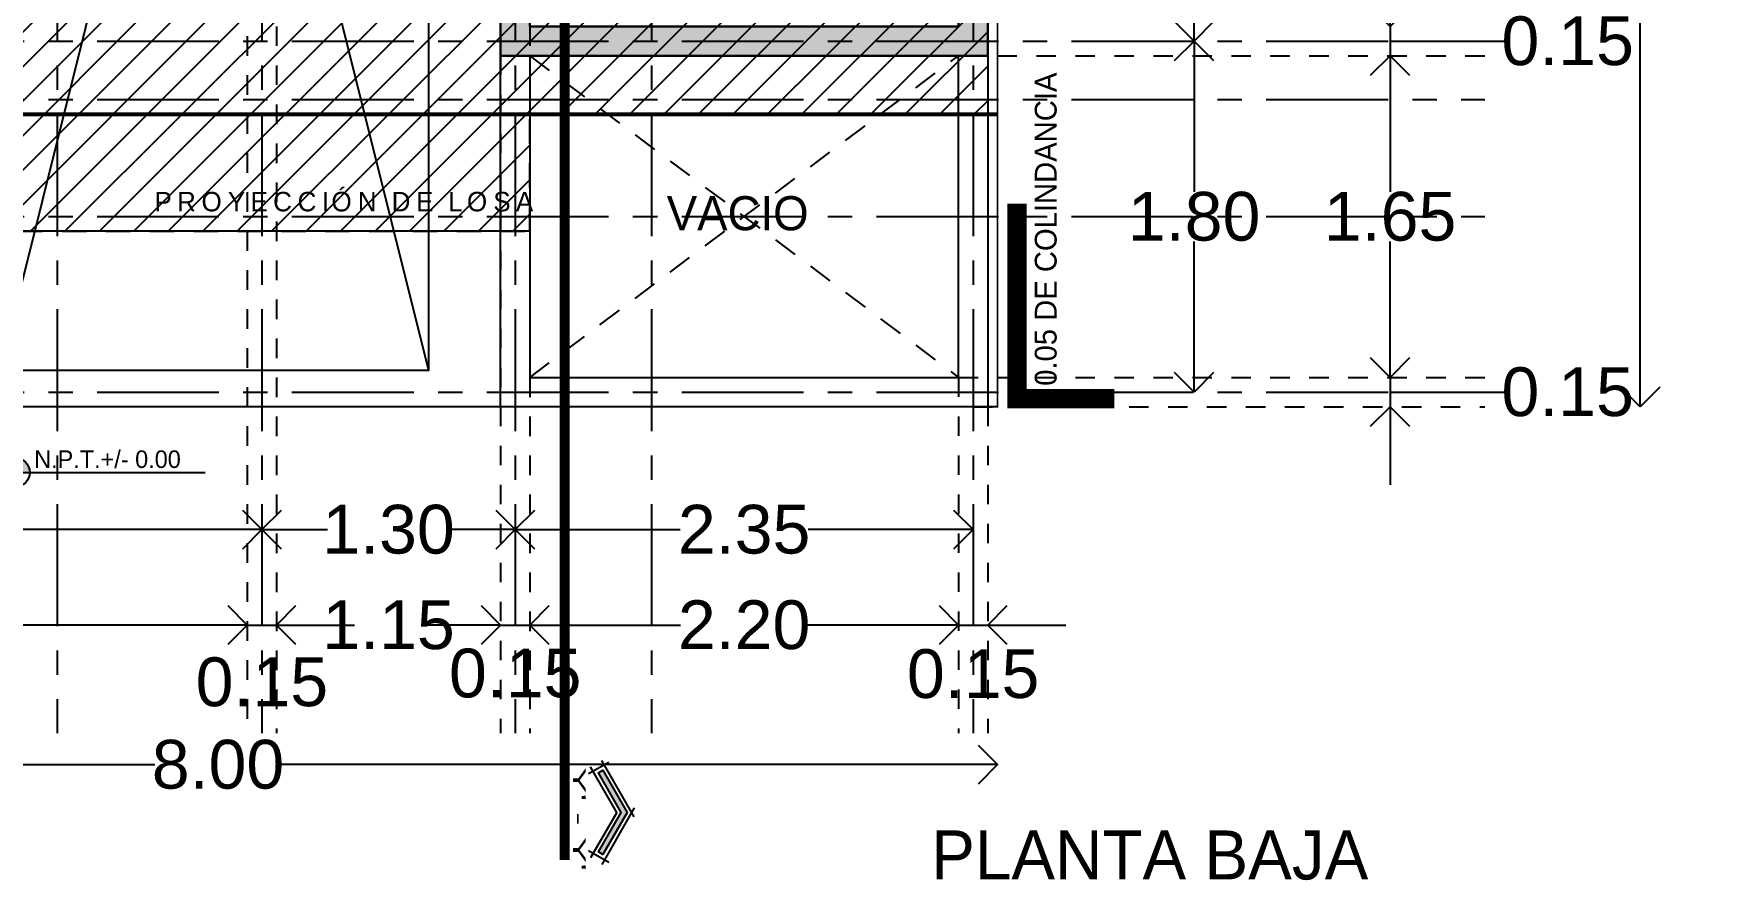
# Model space of a CAD drawing. Header units: metres. Extents: x -58 to 722, y -1100 to 345.
# Drawn here: x 57.57 to 66.24, y -496.61 to -492.27 of the extents above; entities that cross this region are included whole.
import ezdxf
from ezdxf.enums import TextEntityAlignment as Align

# ---------------------------------------------------------------- set-up
doc = ezdxf.new("R2010")
doc.units = ezdxf.units.M
doc.header["$MEASUREMENT"] = 0
for name, pattern in [('ACAD_ISO07W100', [3, 0, -3]), ('CENTER2', [1.125, 0.75, -0.125, 0.125, -0.125]), ('CENTERX2', [4, 2.5, -0.5, 0.5, -0.5]), ('HIDDEN2', [0.1875, 0.125, -0.0625])]:
    doc.linetypes.add(name, pattern=pattern)
doc.layers.get('0').update_dxf_attribs({"color": 255})
doc.layers.get('DEFPOINTS').update_dxf_attribs({"color": 250})
for name, color, linetype in [('A-INDICADORES', 149, 'Continuous'), ('A-PROYECCIONES', 191, 'HIDDEN2'), ('A-TEXTOS', 131, 'Continuous'), ('FSR_ARQ_001TERRENO', 8, 'Continuous'), ('FSR_ARQ_003RELLENODEMUROS', 251, 'Continuous'), ('FSR_ARQ_007PROYECCIONES', 200, 'HIDDEN2'), ('FSR_ARQ_010MUROBAJO', 33, 'Continuous'), ('FSR_ARQ_014TEXTOS', 142, 'Continuous'), ('FSR_ARQ_015COTAS', 125, 'Continuous'), ('FSR_ARQ_016EJES', 135, 'CENTER2'), ('FSR_ARQ_022AREAS', 110, 'Continuous'), ('FSR_ARQ_024LINEACORTE', 10, 'Continuous'), ('FSR_ARQ_025RESTRI', 140, 'Continuous'), ('FSR_ARQ_026AUTOS', 113, 'Continuous')]:
    doc.layers.add(name, color=color, linetype=linetype)
doc.layers.add('FSR_ARQ_002MURO', color=150, linetype='Continuous', lineweight=30)
doc.styles.add('Arial', font='arial.ttf')
doc.styles.add('ESPACIOS', font='GOTHIC.TTF')
doc.styles.add('style1', font='arial.ttf')
doc.dimstyles.new('PP_PACO', dxfattribs={"dimtxt": 0.18, "dimasz": 0.075, "dimexe": 0.075, "dimexo": 0, "dimgap": 0, "dimtad": 0, "dimtih": 1, "dimtoh": 1, "dimzin": 1, "dimdsep": 46, "dimtxsty": 'style1', "dimcen": 0.15, "dimse1": 1, "dimse2": 1, "dimclrd": 256, "dimclre": 256, "dimadec": 0, "dimazin": 0, "dimtfac": 1, "dimtmove": 0, "dimatfit": 3, "dimfxl": 0.075, "dimarcsym": 0})

# ---------------------------------------------------------------- blocks, each defined once
blk = doc.blocks.new('ARP-NPT')
h = blk.add_hatch(color=256)
edge = h.paths.add_edge_path()
edge.add_ellipse((0, 0), major_axis=(0.053, 0.053), ratio=1, start_angle=315, end_angle=405, ccw=False)
edge.add_line((0.075, 0), (0, 0))
edge.add_line((0, 0), (0, 0.075))
edge = h.paths.add_edge_path()
edge.add_line((-0.075, 0), (0, 0))
edge.add_line((0, 0), (0, -0.075))
edge.add_ellipse((0, 0), major_axis=(0.053, 0.053), ratio=1, start_angle=135, end_angle=225, ccw=False)
for p, q in [((0, 0.125), (0, 0)), ((-0.125, 0), (0.975, 0)), ((0, -0.125), (0, 0))]:
    blk.add_line(p, q)
blk.add_circle((0, 0), 0.075)
blk.add_point((-0.125, -0.125))
at = {"layer": 'A-TEXTOS', "style": 'ESPACIOS'}
blk.add_attdef('N.P.T.', text='', height=0.09, dxfattribs=at).set_placement((0.4741, 0.0228), align=Align.CENTER)
blk = doc.blocks.new('_Open90')
at = {"color": 0, "linetype": 'ByBlock', "lineweight": -2}
for p, q in [((-0.5, 0.5), (0, 0)), ((0, 0), (-1, 0)), ((0, 0), (-0.5, -0.5))]:
    blk.add_line(p, q, dxfattribs=at)
blk = doc.blocks.new('*D463')
at = {"layer": 'DEFPOINTS', "color": 0, "ltscale": 0.005, "transparency": 16777216}
for p in [(63.4373, -490.6615), (63.4373, -492.3115), (63.521, -492.3115)]:
    blk.add_point(p, dxfattribs=at)
at = {"layer": 'FSR_ARQ_015COTAS', "lineweight": -2, "ltscale": 0.005, "transparency": 16777216}
for p, q in [((63.521, -490.8615), (63.521, -491.3589)), ((63.521, -492.1115), (63.521, -491.6142))]:
    blk.add_line(p, q, dxfattribs=at)
at = {"layer": 'FSR_ARQ_015COTAS', "lineweight": -2, "ltscale": 0.005, "transparency": 16777216, "xscale": 0.2, "yscale": 0.2, "zscale": 0.2}
for p, rotation in [((63.521, -490.6615), 90), ((63.521, -492.3115), 270)]:
    blk.add_blockref('_Open90', p, dxfattribs=dict(at, rotation=rotation))
at = {"layer": 'FSR_ARQ_015COTAS', "color": 0, "ltscale": 0.005, "transparency": 16777216, "insert": (63.521, -491.4865), "char_height": 0.25, "attachment_point": 5, "style": 'style1'}
blk.add_mtext('1.65', dxfattribs=at)
blk = doc.blocks.new('*D464')
at = {"layer": 'DEFPOINTS', "color": 0, "ltscale": 0.005, "transparency": 16777216}
for p in [(63.4373, -492.3115), (63.37, -494.111), (63.521, -494.111)]:
    blk.add_point(p, dxfattribs=at)
at = {"layer": 'FSR_ARQ_015COTAS', "lineweight": -2, "ltscale": 0.005, "transparency": 16777216}
for p, q in [((63.521, -492.5115), (63.521, -493.0837)), ((63.521, -493.911), (63.521, -493.3389))]:
    blk.add_line(p, q, dxfattribs=at)
at = {"layer": 'FSR_ARQ_015COTAS', "lineweight": -2, "ltscale": 0.005, "transparency": 16777216, "xscale": 0.2, "yscale": 0.2, "zscale": 0.2}
for p, rotation in [((63.521, -492.3115), 90), ((63.521, -494.111), 270)]:
    blk.add_blockref('_Open90', p, dxfattribs=dict(at, rotation=rotation))
at = {"layer": 'FSR_ARQ_015COTAS', "color": 0, "ltscale": 0.005, "transparency": 16777216, "insert": (63.521, -493.2113), "char_height": 0.25, "attachment_point": 5, "style": 'style1'}
blk.add_mtext('1.80', dxfattribs=at)
blk = doc.blocks.new('*D473')
at = {"layer": 'DEFPOINTS', "color": 0, "ltscale": 0.005, "transparency": 16777216}
for p in [(64.2863, -492.2365), (64.301, -492.3865), (64.5267, -492.3865)]:
    blk.add_point(p, dxfattribs=at)
at = {"layer": 'FSR_ARQ_015COTAS', "lineweight": -2, "ltscale": 0.005, "transparency": 16777216}
for p, q in [((64.5267, -492.0365), (64.5267, -491.8365)), ((64.5267, -492.2365), (64.5267, -492.3865)), ((64.5267, -492.2365), (64.5267, -492.3865)), ((64.5267, -492.3115), (65.1123, -492.3115)), ((64.5267, -492.5865), (64.5267, -492.7865))]:
    blk.add_line(p, q, dxfattribs=at)
at = {"layer": 'FSR_ARQ_015COTAS', "lineweight": -2, "ltscale": 0.005, "transparency": 16777216, "xscale": 0.2, "yscale": 0.2, "zscale": 0.2}
for p, rotation in [((64.5267, -492.2365), 270), ((64.5267, -492.3865), 90)]:
    blk.add_blockref('_Open90', p, dxfattribs=dict(at, rotation=rotation))
at = {"layer": 'FSR_ARQ_015COTAS', "color": 0, "ltscale": 0.005, "transparency": 16777216, "insert": (65.4379, -492.3115), "char_height": 0.25, "attachment_point": 5, "style": 'style1'}
blk.add_mtext('0.15', dxfattribs=at)
blk = doc.blocks.new('*D474')
at = {"layer": 'DEFPOINTS', "color": 0, "ltscale": 0.005, "transparency": 16777216}
for p in [(64.301, -492.3865), (64.2353, -494.036), (64.5267, -494.036)]:
    blk.add_point(p, dxfattribs=at)
at = {"layer": 'FSR_ARQ_015COTAS', "lineweight": -2, "ltscale": 0.005, "transparency": 16777216}
for p, q in [((64.5267, -492.5865), (64.5267, -493.0837)), ((64.5267, -493.836), (64.5267, -493.3389))]:
    blk.add_line(p, q, dxfattribs=at)
at = {"layer": 'FSR_ARQ_015COTAS', "lineweight": -2, "ltscale": 0.005, "transparency": 16777216, "xscale": 0.2, "yscale": 0.2, "zscale": 0.2}
for p, rotation in [((64.5267, -492.3865), 90), ((64.5267, -494.036), 270)]:
    blk.add_blockref('_Open90', p, dxfattribs=dict(at, rotation=rotation))
at = {"layer": 'FSR_ARQ_015COTAS', "color": 0, "ltscale": 0.005, "transparency": 16777216, "insert": (64.5267, -493.2113), "char_height": 0.25, "attachment_point": 5, "style": 'style1'}
blk.add_mtext('1.65', dxfattribs=at)
blk = doc.blocks.new('*D475')
at = {"layer": 'DEFPOINTS', "color": 0, "ltscale": 0.005, "transparency": 16777216}
for p in [(64.2353, -494.036), (64.2254, -494.186), (64.5267, -494.186)]:
    blk.add_point(p, dxfattribs=at)
at = {"layer": 'FSR_ARQ_015COTAS', "lineweight": -2, "ltscale": 0.005, "transparency": 16777216}
for p, q in [((64.5267, -493.836), (64.5267, -493.636)), ((64.5267, -494.036), (64.5267, -494.186)), ((64.5267, -494.036), (64.5267, -494.186)), ((64.5267, -494.111), (65.1123, -494.111)), ((64.5267, -494.386), (64.5267, -494.586))]:
    blk.add_line(p, q, dxfattribs=at)
at = {"layer": 'FSR_ARQ_015COTAS', "lineweight": -2, "ltscale": 0.005, "transparency": 16777216, "xscale": 0.2, "yscale": 0.2, "zscale": 0.2}
for p, rotation in [((64.5267, -494.036), 270), ((64.5267, -494.186), 90)]:
    blk.add_blockref('_Open90', p, dxfattribs=dict(at, rotation=rotation))
at = {"layer": 'FSR_ARQ_015COTAS', "color": 0, "ltscale": 0.005, "transparency": 16777216, "insert": (65.4379, -494.111), "char_height": 0.25, "attachment_point": 5, "style": 'style1'}
blk.add_mtext('0.15', dxfattribs=at)
blk = doc.blocks.new('*D476')
at = {"layer": 'DEFPOINTS', "color": 0, "ltscale": 0.005, "transparency": 16777216}
for p in [(62.2901, -479.186), (65.81, -479.186), (62.2901, -494.186)]:
    blk.add_point(p, dxfattribs=at)
at = {"layer": 'FSR_ARQ_015COTAS', "lineweight": -2, "ltscale": 0.005, "transparency": 16777216}
for p, q in [((65.81, -479.386), (65.81, -486.5584)), ((65.81, -493.986), (65.81, -486.8137))]:
    blk.add_line(p, q, dxfattribs=at)
at = {"layer": 'FSR_ARQ_015COTAS', "lineweight": -2, "ltscale": 0.005, "transparency": 16777216, "xscale": 0.2, "yscale": 0.2, "zscale": 0.2}
for p, rotation in [((65.81, -479.186), 90), ((65.81, -494.186), 270)]:
    blk.add_blockref('_Open90', p, dxfattribs=dict(at, rotation=rotation))
at = {"layer": 'FSR_ARQ_015COTAS', "color": 0, "ltscale": 0.005, "transparency": 16777216, "insert": (65.81, -486.686), "char_height": 0.25, "attachment_point": 5, "style": 'style1'}
blk.add_mtext('15.00', dxfattribs=at)
blk = doc.blocks.new('*D477')
at = {"layer": 'DEFPOINTS', "color": 0, "ltscale": 0.005, "transparency": 16777216}
for p in [(54.6369, -494.6598), (58.7369, -494.6598), (58.7369, -494.816)]:
    blk.add_point(p, dxfattribs=at)
at = {"layer": 'FSR_ARQ_015COTAS', "lineweight": -2, "ltscale": 0.005, "transparency": 16777216}
for p, q in [((54.8369, -494.816), (56.3576, -494.816)), ((58.5369, -494.816), (57.0162, -494.816))]:
    blk.add_line(p, q, dxfattribs=at)
at = {"layer": 'FSR_ARQ_015COTAS', "lineweight": -2, "ltscale": 0.005, "transparency": 16777216, "xscale": 0.2, "yscale": 0.2, "zscale": 0.2, "rotation": 180}
blk.add_blockref('_Open90', (54.6369, -494.816), dxfattribs=at)
at = {"layer": 'FSR_ARQ_015COTAS', "lineweight": -2, "ltscale": 0.005, "transparency": 16777216, "xscale": 0.2, "yscale": 0.2, "zscale": 0.2}
blk.add_blockref('_Open90', (58.7369, -494.816), dxfattribs=at)
at = {"layer": 'FSR_ARQ_015COTAS', "color": 0, "ltscale": 0.005, "transparency": 16777216, "insert": (56.6869, -494.816), "char_height": 0.25, "attachment_point": 5, "style": 'style1'}
blk.add_mtext('4.10', dxfattribs=at)
blk = doc.blocks.new('*D478')
at = {"layer": 'DEFPOINTS', "color": 0, "ltscale": 0.005, "transparency": 16777216}
for p in [(58.7369, -494.6598), (60.0369, -494.6556), (60.0369, -494.816)]:
    blk.add_point(p, dxfattribs=at)
at = {"layer": 'FSR_ARQ_015COTAS', "lineweight": -2, "ltscale": 0.005, "transparency": 16777216}
for p, q in [((58.9369, -494.816), (59.0744, -494.816)), ((59.8369, -494.816), (59.6994, -494.816))]:
    blk.add_line(p, q, dxfattribs=at)
at = {"layer": 'FSR_ARQ_015COTAS', "lineweight": -2, "ltscale": 0.005, "transparency": 16777216, "xscale": 0.2, "yscale": 0.2, "zscale": 0.2, "rotation": 180}
blk.add_blockref('_Open90', (58.7369, -494.816), dxfattribs=at)
at = {"layer": 'FSR_ARQ_015COTAS', "lineweight": -2, "ltscale": 0.005, "transparency": 16777216, "xscale": 0.2, "yscale": 0.2, "zscale": 0.2}
blk.add_blockref('_Open90', (60.0369, -494.816), dxfattribs=at)
at = {"layer": 'FSR_ARQ_015COTAS', "color": 0, "ltscale": 0.005, "transparency": 16777216, "insert": (59.3869, -494.816), "char_height": 0.25, "attachment_point": 5, "style": 'style1'}
blk.add_mtext('1.30', dxfattribs=at)
blk = doc.blocks.new('*D479')
at = {"layer": 'DEFPOINTS', "color": 0, "ltscale": 0.005, "transparency": 16777216}
for p in [(60.0369, -494.6556), (62.3869, -494.6018), (62.3869, -494.816)]:
    blk.add_point(p, dxfattribs=at)
at = {"layer": 'FSR_ARQ_015COTAS', "lineweight": -2, "ltscale": 0.005, "transparency": 16777216}
for p, q in [((60.2369, -494.816), (60.8841, -494.816)), ((62.1869, -494.816), (61.5396, -494.816))]:
    blk.add_line(p, q, dxfattribs=at)
at = {"layer": 'FSR_ARQ_015COTAS', "lineweight": -2, "ltscale": 0.005, "transparency": 16777216, "xscale": 0.2, "yscale": 0.2, "zscale": 0.2, "rotation": 180}
blk.add_blockref('_Open90', (60.0369, -494.816), dxfattribs=at)
at = {"layer": 'FSR_ARQ_015COTAS', "lineweight": -2, "ltscale": 0.005, "transparency": 16777216, "xscale": 0.2, "yscale": 0.2, "zscale": 0.2}
blk.add_blockref('_Open90', (62.3869, -494.816), dxfattribs=at)
at = {"layer": 'FSR_ARQ_015COTAS', "color": 0, "ltscale": 0.005, "transparency": 16777216, "insert": (61.2119, -494.816), "char_height": 0.25, "attachment_point": 5, "style": 'style1'}
blk.add_mtext('2.35', dxfattribs=at)
blk = doc.blocks.new('*D481')
at = {"layer": 'DEFPOINTS', "color": 0, "ltscale": 0.005, "transparency": 16777216}
for p in [(54.7119, -495.078), (58.6619, -495.0462), (58.6619, -495.3058)]:
    blk.add_point(p, dxfattribs=at)
at = {"layer": 'FSR_ARQ_015COTAS', "lineweight": -2, "ltscale": 0.005, "transparency": 16777216}
for p, q in [((54.9119, -495.3058), (56.3613, -495.3058)), ((58.4619, -495.3058), (57.0124, -495.3058))]:
    blk.add_line(p, q, dxfattribs=at)
at = {"layer": 'FSR_ARQ_015COTAS', "lineweight": -2, "ltscale": 0.005, "transparency": 16777216, "xscale": 0.2, "yscale": 0.2, "zscale": 0.2, "rotation": 180}
blk.add_blockref('_Open90', (54.7119, -495.3058), dxfattribs=at)
at = {"layer": 'FSR_ARQ_015COTAS', "lineweight": -2, "ltscale": 0.005, "transparency": 16777216, "xscale": 0.2, "yscale": 0.2, "zscale": 0.2}
blk.add_blockref('_Open90', (58.6619, -495.3058), dxfattribs=at)
at = {"layer": 'FSR_ARQ_015COTAS', "color": 0, "ltscale": 0.005, "transparency": 16777216, "insert": (56.6869, -495.3058), "char_height": 0.25, "attachment_point": 5, "style": 'style1'}
blk.add_mtext('3.95', dxfattribs=at)
blk = doc.blocks.new('*D482')
at = {"layer": 'DEFPOINTS', "color": 0, "ltscale": 0.005, "transparency": 16777216}
for p in [(58.6619, -495.0462), (58.8119, -495.0462), (58.8119, -495.3058)]:
    blk.add_point(p, dxfattribs=at)
at = {"layer": 'FSR_ARQ_015COTAS', "lineweight": -2, "ltscale": 0.005, "transparency": 16777216}
for p, q in [((58.4619, -495.3058), (58.2619, -495.3058)), ((58.6619, -495.3058), (58.8119, -495.3058)), ((59.0119, -495.3058), (59.2119, -495.3058))]:
    blk.add_line(p, q, dxfattribs=at)
at = {"layer": 'FSR_ARQ_015COTAS', "lineweight": -2, "ltscale": 0.005, "transparency": 16777216, "xscale": 0.2, "yscale": 0.2, "zscale": 0.2}
blk.add_blockref('_Open90', (58.6619, -495.3058), dxfattribs=at)
at = {"layer": 'FSR_ARQ_015COTAS', "lineweight": -2, "ltscale": 0.005, "transparency": 16777216, "xscale": 0.2, "yscale": 0.2, "zscale": 0.2, "rotation": 180}
blk.add_blockref('_Open90', (58.8119, -495.3058), dxfattribs=at)
at = {"layer": 'FSR_ARQ_015COTAS', "color": 0, "ltscale": 0.005, "transparency": 16777216, "insert": (58.7369, -495.5986), "char_height": 0.25, "attachment_point": 5, "style": 'style1'}
blk.add_mtext('0.15', dxfattribs=at)
blk = doc.blocks.new('*D483')
at = {"layer": 'DEFPOINTS', "color": 0, "ltscale": 0.005, "transparency": 16777216}
for p in [(58.8119, -495.0462), (59.9619, -495.1144), (59.9619, -495.3058)]:
    blk.add_point(p, dxfattribs=at)
at = {"layer": 'FSR_ARQ_015COTAS', "lineweight": -2, "ltscale": 0.005, "transparency": 16777216}
for p, q in [((59.0119, -495.3058), (59.073, -495.3058)), ((59.7619, -495.3058), (59.7007, -495.3058))]:
    blk.add_line(p, q, dxfattribs=at)
at = {"layer": 'FSR_ARQ_015COTAS', "lineweight": -2, "ltscale": 0.005, "transparency": 16777216, "xscale": 0.2, "yscale": 0.2, "zscale": 0.2, "rotation": 180}
blk.add_blockref('_Open90', (58.8119, -495.3058), dxfattribs=at)
at = {"layer": 'FSR_ARQ_015COTAS', "lineweight": -2, "ltscale": 0.005, "transparency": 16777216, "xscale": 0.2, "yscale": 0.2, "zscale": 0.2}
blk.add_blockref('_Open90', (59.9619, -495.3058), dxfattribs=at)
at = {"layer": 'FSR_ARQ_015COTAS', "color": 0, "ltscale": 0.005, "transparency": 16777216, "insert": (59.3869, -495.3058), "char_height": 0.25, "attachment_point": 5, "style": 'style1'}
blk.add_mtext('1.15', dxfattribs=at)
blk = doc.blocks.new('*D484')
at = {"layer": 'DEFPOINTS', "color": 0, "ltscale": 0.005, "transparency": 16777216}
for p in [(59.9619, -495.1144), (60.1119, -495.0871), (60.1119, -495.3058)]:
    blk.add_point(p, dxfattribs=at)
at = {"layer": 'FSR_ARQ_015COTAS', "lineweight": -2, "ltscale": 0.005, "transparency": 16777216}
for p, q in [((59.7619, -495.3058), (59.5619, -495.3058)), ((59.9619, -495.3058), (60.1119, -495.3058)), ((60.3119, -495.3058), (60.5119, -495.3058))]:
    blk.add_line(p, q, dxfattribs=at)
at = {"layer": 'FSR_ARQ_015COTAS', "lineweight": -2, "ltscale": 0.005, "transparency": 16777216, "xscale": 0.2, "yscale": 0.2, "zscale": 0.2}
blk.add_blockref('_Open90', (59.9619, -495.3058), dxfattribs=at)
at = {"layer": 'FSR_ARQ_015COTAS', "lineweight": -2, "ltscale": 0.005, "transparency": 16777216, "xscale": 0.2, "yscale": 0.2, "zscale": 0.2, "rotation": 180}
blk.add_blockref('_Open90', (60.1119, -495.3058), dxfattribs=at)
at = {"layer": 'FSR_ARQ_015COTAS', "color": 0, "ltscale": 0.005, "transparency": 16777216, "insert": (60.0369, -495.5536), "char_height": 0.25, "attachment_point": 5, "style": 'style1'}
blk.add_mtext('0.15', dxfattribs=at)
blk = doc.blocks.new('*D485')
at = {"layer": 'DEFPOINTS', "color": 0, "ltscale": 0.005, "transparency": 16777216}
for p in [(60.1119, -495.0871), (62.3119, -495.1007), (62.3119, -495.3058)]:
    blk.add_point(p, dxfattribs=at)
at = {"layer": 'FSR_ARQ_015COTAS', "lineweight": -2, "ltscale": 0.005, "transparency": 16777216}
for p, q in [((60.3119, -495.3058), (60.8855, -495.3058)), ((62.1119, -495.3058), (61.5383, -495.3058))]:
    blk.add_line(p, q, dxfattribs=at)
at = {"layer": 'FSR_ARQ_015COTAS', "lineweight": -2, "ltscale": 0.005, "transparency": 16777216, "xscale": 0.2, "yscale": 0.2, "zscale": 0.2, "rotation": 180}
blk.add_blockref('_Open90', (60.1119, -495.3058), dxfattribs=at)
at = {"layer": 'FSR_ARQ_015COTAS', "lineweight": -2, "ltscale": 0.005, "transparency": 16777216, "xscale": 0.2, "yscale": 0.2, "zscale": 0.2}
blk.add_blockref('_Open90', (62.3119, -495.3058), dxfattribs=at)
at = {"layer": 'FSR_ARQ_015COTAS', "color": 0, "ltscale": 0.005, "transparency": 16777216, "insert": (61.2119, -495.3058), "char_height": 0.25, "attachment_point": 5, "style": 'style1'}
blk.add_mtext('2.20', dxfattribs=at)
blk = doc.blocks.new('*D486')
at = {"layer": 'DEFPOINTS', "color": 0, "ltscale": 0.005, "transparency": 16777216}
for p in [(62.3119, -495.1007), (62.4619, -495.0734), (62.4619, -495.3058)]:
    blk.add_point(p, dxfattribs=at)
at = {"layer": 'FSR_ARQ_015COTAS', "lineweight": -2, "ltscale": 0.005, "transparency": 16777216}
for p, q in [((62.1119, -495.3058), (61.9119, -495.3058)), ((62.3119, -495.3058), (62.4619, -495.3058)), ((62.6619, -495.3058), (62.8619, -495.3058))]:
    blk.add_line(p, q, dxfattribs=at)
at = {"layer": 'FSR_ARQ_015COTAS', "lineweight": -2, "ltscale": 0.005, "transparency": 16777216, "xscale": 0.2, "yscale": 0.2, "zscale": 0.2}
blk.add_blockref('_Open90', (62.3119, -495.3058), dxfattribs=at)
at = {"layer": 'FSR_ARQ_015COTAS', "lineweight": -2, "ltscale": 0.005, "transparency": 16777216, "xscale": 0.2, "yscale": 0.2, "zscale": 0.2, "rotation": 180}
blk.add_blockref('_Open90', (62.4619, -495.3058), dxfattribs=at)
at = {"layer": 'FSR_ARQ_015COTAS', "color": 0, "ltscale": 0.005, "transparency": 16777216, "insert": (62.3869, -495.5566), "char_height": 0.25, "attachment_point": 5, "style": 'style1'}
blk.add_mtext('0.15', dxfattribs=at)
blk = doc.blocks.new('*D487')
at = {"layer": 'DEFPOINTS', "color": 0, "ltscale": 0.005, "transparency": 16777216}
for p in [(54.5119, -494.044), (62.5119, -494.044), (62.5119, -496.0212)]:
    blk.add_point(p, dxfattribs=at)
at = {"layer": 'FSR_ARQ_015COTAS', "lineweight": -2, "ltscale": 0.005, "transparency": 16777216}
for p, q in [((54.7119, -496.0212), (58.1874, -496.0212)), ((62.3119, -496.0212), (58.8363, -496.0212))]:
    blk.add_line(p, q, dxfattribs=at)
at = {"layer": 'FSR_ARQ_015COTAS', "lineweight": -2, "ltscale": 0.005, "transparency": 16777216, "xscale": 0.2, "yscale": 0.2, "zscale": 0.2, "rotation": 180}
blk.add_blockref('_Open90', (54.5119, -496.0212), dxfattribs=at)
at = {"layer": 'FSR_ARQ_015COTAS', "lineweight": -2, "ltscale": 0.005, "transparency": 16777216, "xscale": 0.2, "yscale": 0.2, "zscale": 0.2}
blk.add_blockref('_Open90', (62.5119, -496.0212), dxfattribs=at)
at = {"layer": 'FSR_ARQ_015COTAS', "color": 0, "ltscale": 0.005, "transparency": 16777216, "insert": (58.5119, -496.0212), "char_height": 0.25, "attachment_point": 5, "style": 'style1'}
blk.add_mtext('8.00', dxfattribs=at)
blk = doc.blocks.new('Flecha_1')
blk.add_hatch(color=256).paths.add_polyline_path([(0, 0.00076), (0.00304, -0.001), (0.00285, -0.00132), (0, 0.00032), (-0.00285, -0.00132), (-0.00304, -0.001)])
for p, q in [((0.00032, 0.00127), (-0.00375, -0.00108)), ((-0.00032, 0.00127), (0.00375, -0.00108)), ((0, 0), (-0.00328, -0.00189)), ((0, 0), (0.00328, -0.00189)), ((-0.00361, -0.00057), (-0.00277, -0.00203)), ((0.00361, -0.00057), (0.00277, -0.00203))]:
    blk.add_line(p, q)
blk.add_lwpolyline([(0, 0.00076), (0.00304, -0.001), (0.00285, -0.00132), (0, 0.00032), (-0.00285, -0.00132), (-0.00304, -0.001)], close=True)
blk = doc.blocks.new('Acceso')
at = {"xscale": 2.4, "yscale": 2.4, "zscale": 2.4}
blk.add_blockref('Flecha_1', (0, -0.0026), dxfattribs=at)
at = {"style": 'Arial', "flags": 8}
for width, p, p2 in [(1.355995, (-0.009, -0.0102), (0.009, -0.0102)), (8.566837, (-0.009, -0.0132), (0.009, -0.0132))]:
    blk.add_attdef('A', text='', height=0.00225, dxfattribs=dict(at, width=width)).set_placement(p, p2, align=Align.FIT)

msp = doc.modelspace()

# ---------------------------------------------------------------- hatches: boundary and pattern name
at = {"layer": 'FSR_ARQ_003RELLENODEMUROS', "ltscale": 5}
h = msp.add_hatch(dxfattribs=at)
h.set_pattern_fill('DOTS', color=256, scale=0.25)
h.set_pattern_definition([(0, (159.74544, -440.040968), (0.0078125, 0.015625), [0, -0.015625])])
h.paths.add_polyline_path([(62.3119, -490.7365), (61.0119, -490.7365), (61.0119, -490.5865), (62.3119, -490.5865), (62.3119, -486.2865), (60.6619, -486.2865), (60.6619, -485.9865), (60.9619, -485.9865), (60.9619, -486.1365), (62.0119, -486.1365), (62.0119, -485.9865), (62.3119, -485.9865), (62.3119, -482.3365), (61.9119, -482.3365), (61.9119, -482.1865), (62.4619, -482.1865), (62.4619, -492.3865), (59.9619, -492.3865), (59.9619, -492.0865), (60.1119, -492.0865), (60.1119, -492.2365), (62.3119, -492.2365)])
at = {"layer": 'FSR_ARQ_022AREAS', "ltscale": 0.005}
h = msp.add_hatch(dxfattribs=at)
h.set_pattern_fill('ANSI31', color=256)
h.paths.add_polyline_path([(62.4619, -492.6865), (60.1119, -492.6865), (60.1119, -493.2865), (54.5619, -493.2865), (54.5619, -481.5865), (62.4619, -481.5865)])

# ---------------------------------------------------------------- linework, layer by layer
at = {"layer": 'A-PROYECCIONES'}
for p, q in [((62.4619, -492.3865), (62.4619, -492.6865)), ((60.1119, -493.2865), (60.1119, -492.6865))]:
    msp.add_line(p, q, dxfattribs=at)
at = {"layer": 'DEFPOINTS', "linetype": 'ACAD_ISO07W100', "ltscale": 0.005}
for p, q in [((58.6619, -488.8865), (58.6619, -495.8602)), ((58.8119, -489.0365), (58.8119, -495.8602)), ((60.1119, -492.2365), (60.1119, -495.8602)), ((59.9619, -492.3865), (59.9619, -495.8602)), ((62.3119, -492.3865), (65.0119, -492.3865)), ((62.3119, -494.036), (65.0119, -494.036)), ((62.3119, -494.036), (62.3119, -495.8602)), ((62.3869, -494.186), (65.0119, -494.186)), ((62.4619, -494.186), (62.4619, -495.8602))]:
    msp.add_line(p, q, dxfattribs=at)
at = {"layer": 'FSR_ARQ_001TERRENO', "const_width": 0.01}
msp.add_lwpolyline([(54.5119, -494.186), (54.5119, -479.186), (62.5119, -479.186), (62.5119, -494.186)], close=True, dxfattribs=at)
at = {"layer": 'FSR_ARQ_001TERRENO', "const_width": 0.1}
msp.add_lwpolyline([(62.6119, -493.1448), (62.6119, -494.1448), (63.1119, -494.1448)], dxfattribs=at)
at = {"layer": 'FSR_ARQ_002MURO', "ltscale": 0.005}
msp.add_lwpolyline([(61.0119, -490.7365), (61.0119, -490.5865), (62.3119, -490.5865), (62.3119, -486.2865), (60.6619, -486.2865), (60.6619, -485.9865), (60.9619, -485.9865), (60.9619, -486.1365), (62.0119, -486.1365), (62.0119, -485.9865), (62.3119, -485.9865), (62.3119, -482.3365), (61.9119, -482.3365), (61.9119, -482.1865), (62.4619, -482.1865), (62.4619, -492.3865), (59.9619, -492.3865), (59.9619, -492.0865), (60.1119, -492.0865), (60.1119, -492.2365), (62.3119, -492.2365), (62.3119, -490.7365)], close=True, dxfattribs=at)
at = {"layer": 'FSR_ARQ_007PROYECCIONES'}
for p, q in [((60.1119, -494.036), (62.3119, -492.3865)), ((60.1119, -492.3865), (62.3119, -494.036)), ((60.1119, -492.6865), (62.4619, -492.6865)), ((54.5619, -493.2865), (60.1119, -493.2865))]:
    msp.add_line(p, q, dxfattribs=at)
at = {"layer": 'FSR_ARQ_010MUROBAJO', "ltscale": 0.005}
msp.add_lwpolyline([(59.9619, -494.186), (59.9619, -492.3865), (60.1119, -492.3865), (60.1119, -494.036), (62.3119, -494.036), (62.3119, -492.3865), (62.4619, -492.3865), (62.4619, -494.186)], close=True, dxfattribs=at)
at = {"layer": 'FSR_ARQ_016EJES', "linetype": 'CENTERX2', "ltscale": 0.25}
for p, q in [((57.6869, -476.686), (57.6869, -495.8602)), ((58.7369, -476.686), (58.7369, -495.8602)), ((60.0369, -476.686), (60.0369, -495.8602)), ((60.7369, -476.686), (60.7369, -495.8602)), ((62.3869, -476.686), (62.3869, -495.8602)), ((50.8913, -492.3115), (65.0119, -492.3115)), ((50.8913, -492.6115), (65.0119, -492.6115)), ((50.8913, -493.2115), (65.0119, -493.2115)), ((50.8913, -494.111), (65.0119, -494.111))]:
    msp.add_line(p, q, dxfattribs=at)
at = {"layer": 'FSR_ARQ_022AREAS', "ltscale": 0.005}
msp.add_lwpolyline([(62.4619, -492.6865), (60.1119, -492.6865), (60.1119, -493.2865), (54.5619, -493.2865), (54.5619, -481.5865), (62.4619, -481.5865), (62.4619, -492.6865)], dxfattribs=at)
at = {"layer": 'FSR_ARQ_024LINEACORTE', "linetype": 'CENTER2', "const_width": 0.05}
msp.add_lwpolyline([(60.2907, -496.5099), (60.2907, -476.4837)], dxfattribs=at)
at = {"layer": 'FSR_ARQ_025RESTRI', "linetype": 'HIDDEN2', "ltscale": 2.5, "const_width": 0.02, "flags": 128}
msp.add_lwpolyline([(54.5119, -492.6865), (62.5119, -492.6865)], dxfattribs=at)
at = {"layer": 'FSR_ARQ_026AUTOS'}
for points in [[(57.3923, -489.6011), (59.5923, -489.6011), (59.5923, -494.0011), (57.3923, -494.0011), (57.3923, -489.6011)], [(57.3923, -494.0011), (58.4923, -489.6011), (59.5923, -494.0011)]]:
    msp.add_lwpolyline(points, dxfattribs=at)

# ---------------------------------------------------------------- block references
at = {"layer": 'A-INDICADORES'}
msp.add_blockref('ARP-NPT', (57.4705, -494.5231), dxfattribs=at).add_auto_attribs({'N.P.T.': 'N.P.T.+/- 0.00'})
at = {"layer": 'FSR_ARQ_024LINEACORTE', "linetype": 'CENTER2'}
ref = msp.add_blockref('Acceso', (60.6347, -496.2664), dxfattribs=dict(at, xscale=29.61699996122224, yscale=29.61699996122224, zscale=29.61699996122224, rotation=270))
ref.add_attrib('A', "Y' - Y'", dxfattribs={"layer": '0', "height": 0.06664, "rotation": 270, "style": 'Arial', "width": 2.198725}).set_placement((60.3327, -496.0335), (60.3327, -496.5666), align=Align.FIT)

# ---------------------------------------------------------------- texts
at = {"layer": 'FSR_ARQ_014TEXTOS', "insert": (62.8168, -494.079), "char_height": 0.112, "attachment_point": 7, "rotation": 90, "style": 'ESPACIOS'}
msp.add_mtext_dynamic_manual_height_columns('0.05 DE COLINDANCIA', width=3.095153, gutter_width=0.525, heights=[0], dxfattribs=at)
at = {"layer": 'FSR_ARQ_014TEXTOS', "style": 'ESPACIOS'}
for s, width, gutter_width, insert, char_height, attachment_point in [('{\\T1.3;PROYECCIÓN DE LOSA}', 3.17699, 0.75, (58.1857, -493.0845), 0.1, 1), ('VACIO', 2.223893, 0.525, (60.8145, -493.284), 0.175, 7), ('\\pxi4.69699;PLANTA BAJA', 3.931195, 0.3019, (60.9897, -496.3589), 0.251601, 1)]:
    msp.add_mtext_dynamic_manual_height_columns(s, width=width, gutter_width=gutter_width, heights=[0], dxfattribs=dict(at, insert=insert, char_height=char_height, attachment_point=attachment_point))

# ---------------------------------------------------------------- dimensions: what is measured, and where the dimension line sits
at = {"layer": 'FSR_ARQ_015COTAS', "ltscale": 0.005}
for base, p1, p2, picture, middle in [((65.81, -479.186), (62.2901, -494.186), (62.2901, -479.186), '*D476', (65.81, -486.686)), ((63.521, -492.3115), (63.4373, -490.6615), (63.4373, -492.3115), '*D463', (63.521, -491.4865)), ((64.5267, -492.3865), (64.2863, -492.2365), (64.301, -492.3865), '*D473', (65.1123, -492.3115)), ((63.521, -494.111), (63.4373, -492.3115), (63.37, -494.111), '*D464', (63.521, -493.2113)), ((64.5267, -494.036), (64.301, -492.3865), (64.2353, -494.036), '*D474', (64.5267, -493.2113)), ((64.5267, -494.186), (64.2353, -494.036), (64.2254, -494.186), '*D475', (65.1123, -494.111))]:
    dim = msp.add_linear_dim(base=base, p1=p1, p2=p2, angle=90, dimstyle='PP_PACO', override={"dimtxt": 0.25, "dimasz": 0.2, "dimblk1": 'Open90', "dimblk2": 'Open90', "dimsah": 1, "dimtmove": 1, "dimfxlon": 1}, dxfattribs=at)
    dim.commit()
    dim.dimension.update_dxf_attribs({"geometry": picture, "text_midpoint": middle})
for base, p1, p2, picture, middle in [((62.5119, -496.0212), (54.5119, -494.044), (62.5119, -494.044), '*D487', (58.5119, -496.0212)), ((58.7369, -494.816), (54.6369, -494.6598), (58.7369, -494.6598), '*D477', (56.6869, -494.816)), ((60.0369, -494.816), (58.7369, -494.6598), (60.0369, -494.6556), '*D478', (59.3869, -494.816)), ((62.3869, -494.816), (60.0369, -494.6556), (62.3869, -494.6018), '*D479', (61.2119, -494.816)), ((58.6619, -495.3058), (54.7119, -495.078), (58.6619, -495.0462), '*D481', (56.6869, -495.3058)), ((59.9619, -495.3058), (58.8119, -495.0462), (59.9619, -495.1144), '*D483', (59.3869, -495.3058)), ((62.3119, -495.3058), (60.1119, -495.0871), (62.3119, -495.1007), '*D485', (61.2119, -495.3058))]:
    dim = msp.add_linear_dim(base=base, p1=p1, p2=p2, dimstyle='PP_PACO', override={"dimtxt": 0.25, "dimasz": 0.2, "dimblk1": 'Open90', "dimblk2": 'Open90', "dimsah": 1, "dimtmove": 1, "dimfxlon": 1}, dxfattribs=at)
    dim.commit()
    dim.dimension.update_dxf_attribs({"geometry": picture, "text_midpoint": middle})
for base, p1, p2, picture, middle in [((58.8119, -495.3058), (58.6619, -495.0462), (58.8119, -495.0462), '*D482', (58.7369, -495.5986)), ((60.1119, -495.3058), (59.9619, -495.1144), (60.1119, -495.0871), '*D484', (60.0369, -495.5536)), ((62.4619, -495.3058), (62.3119, -495.1007), (62.4619, -495.0734), '*D486', (62.3869, -495.5566))]:
    dim = msp.add_linear_dim(base=base, p1=p1, p2=p2, dimstyle='PP_PACO', override={"dimtxt": 0.25, "dimasz": 0.2, "dimblk1": 'Open90', "dimblk2": 'Open90', "dimsah": 1, "dimtmove": 2, "dimfxlon": 1}, dxfattribs=at)
    dim.commit()
    dim.dimension.update_dxf_attribs({"geometry": picture, "text_midpoint": middle, "dimtype": 160})

doc.saveas('drawing.dxf')
